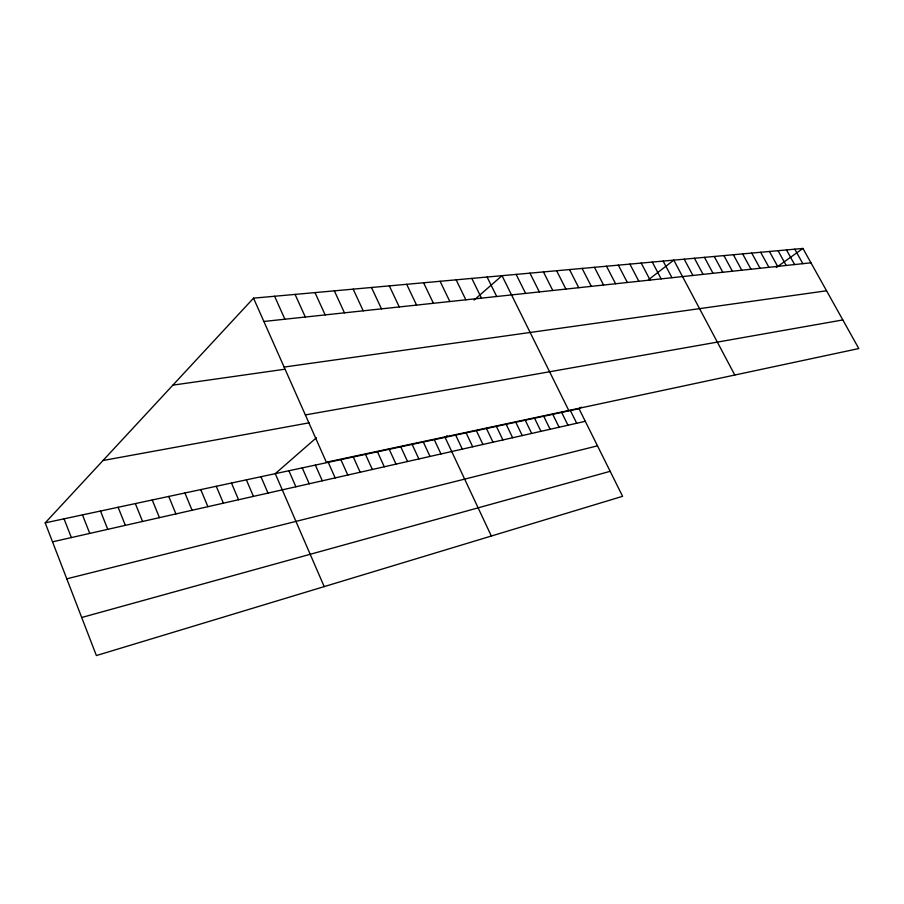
<?xml version="1.0" encoding="UTF-8"?>
<svg xmlns="http://www.w3.org/2000/svg" width="904" height="904" viewBox="0 0 904 904"><rect width="100%" height="100%" fill="white"/><g stroke="black" fill="none" stroke-linecap="round" stroke-linejoin="round"><path stroke-width="1.36" d="M45.2 522.862L579.023 408.71L622.596 496.307L96.378 655.558L45.2 522.862L253.527 298.162L802.933 248.442L858.8 348.56L326.355 462.226L253.527 298.162M316.423 437.728L275.268 473.662L324.197 586.617M474.114 300.038L502.014 275.675L568.774 410.472M447.084 435.796L445.073 437.355L491.335 536.027M648.383 279.822L673.796 260.126L734.805 375.024M579.023 408.71L581.283 407.094M776.344 267.471L802.933 248.442M81.688 617.5L610.166 471.323M66.783 578.831L597.487 445.83M52.511 541.835L585.295 421.309M103.022 460.498L309.078 422.835M305.36 414.925L842.833 319.937M172.89 385.138L284.794 369.227M284.116 367.069L826.561 290.783M263.866 321.474L810.956 262.804M794.785 249.176L802.854 263.674M786.48 249.922L794.605 264.556M778.039 250.69L786.197 265.46M769.428 251.47L777.643 266.375M760.659 252.261L768.931 267.313M751.732 253.075L760.049 268.262M742.636 253.9L751.009 269.234M733.37 254.736L741.788 270.228M723.912 255.595L732.387 271.234M714.284 256.465L722.804 272.262M704.465 257.346L713.03 273.302M694.441 258.262L703.063 274.375M684.226 259.177L692.905 275.46M663.152 261.087L671.943 277.709M652.292 262.07L661.14 278.873M641.207 263.075L650.112 280.059M629.896 264.104L638.846 281.257M618.336 265.143L627.342 282.5M606.516 266.217L615.59 283.754M594.459 267.313L603.578 285.042M582.119 268.42L591.306 286.365M569.509 269.561L578.752 287.709M556.615 270.737L565.915 289.077M543.44 271.923L552.785 290.489M529.947 273.144L539.36 291.935M516.139 274.398L525.608 293.404M570.401 410.552L576.695 423.264M561.644 412.427L567.972 425.23M487.098 277.019L496.691 296.501M552.751 414.326L559.101 427.242M543.722 416.258L550.107 429.276M471.82 278.409L481.47 298.139M534.558 418.213L540.965 431.344M525.247 420.213L531.676 433.445M456.147 279.822L465.854 299.812M515.777 422.236L522.241 435.581M440.078 281.28L449.853 301.529M506.161 424.292L512.647 437.751M496.398 426.383L502.906 439.954M423.603 282.771L433.423 303.292M486.465 428.507L492.996 442.192M406.687 284.308L416.574 305.1M476.374 430.666L482.939 444.463M466.114 432.858L472.702 446.779M389.319 285.879L399.263 306.953M455.672 435.084L462.294 449.141M371.487 287.483L381.488 308.863M434.282 439.66L440.96 453.966M353.17 289.144L363.227 310.818M423.309 442.011L430.01 456.441M412.145 444.395L418.868 458.961M334.344 290.851L344.458 312.829M400.788 446.825L407.546 461.526M389.228 449.299L396.008 464.136M314.987 292.602L325.169 314.897M377.465 451.808L384.279 466.792M295.077 294.399L305.315 317.022M365.487 454.373L372.324 469.492M353.306 456.983L360.165 472.238M274.601 296.263L284.896 319.214M340.887 459.639L347.78 475.041M328.254 462.339L335.158 477.9M315.372 465.085L322.31 480.804M302.252 467.899L309.224 483.764M288.885 470.758L295.879 486.781M260.962 476.724L268.002 493.087M246.363 479.843L253.425 496.386M231.469 483.03L238.554 499.742M216.271 486.284L223.39 503.178M200.756 489.606L207.897 506.681M184.924 492.985L192.077 510.263M168.754 496.443L175.93 513.913M152.234 499.98L159.432 517.642M135.351 503.584L142.583 521.461M118.119 507.28L125.351 525.36M100.491 511.042L107.745 529.337M82.467 514.896L89.756 533.405M64.048 518.839L71.348 537.575"/></g></svg>
